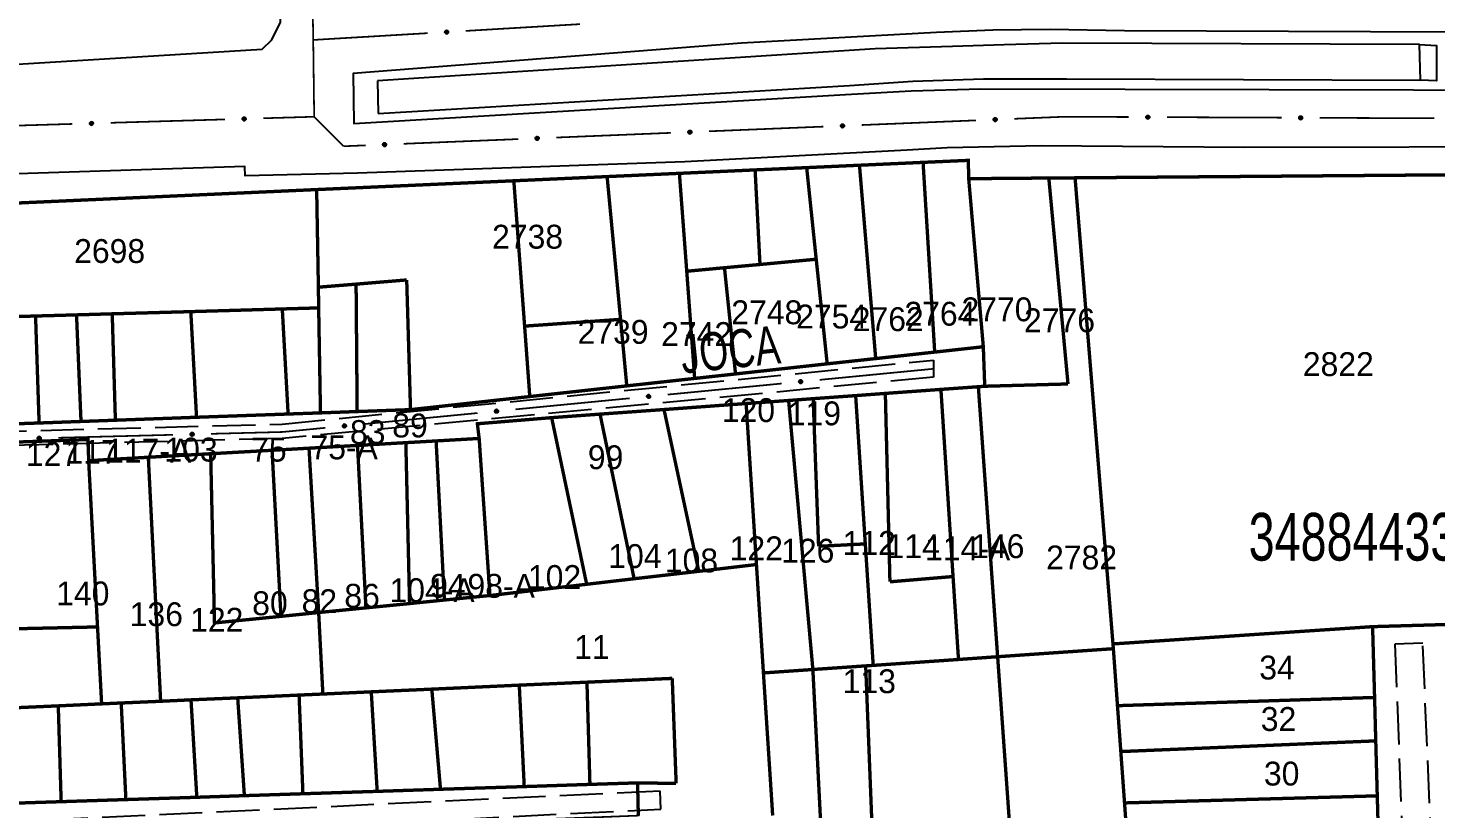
# Model space of a CAD drawing. Extents: x 202481 to 204056, y 4838981 to 4840330.
# Drawn here: x 203565.2 to 203712.7, y 4839136.3 to 4839218.1 of the extents above; entities that cross this region are included whole.
import ezdxf
from ezdxf.enums import TextEntityAlignment as Align

# ---------------------------------------------------------------- set-up
doc = ezdxf.new("R2010")
doc.units = 0
doc.header["$LTSCALE"] = 1.5
doc.header["$MEASUREMENT"] = 0
doc.linetypes.add('TRACO_11', pattern=[8, 3, -1, 3, -1])
for name, color, linetype in [('CD_MALHA_LOTES', 7, 'CONTINUOUS'), ('CD_TXT_QUADRA', 7, 'CONTINUOUS'), ('HD-CANAIS', 7, 'CONTINUOUS'), ('RU-QUADRA', 210, 'CONTINUOUS'), ('SV-EIXO-RUA-PAV', 20, 'CONTINUOUS'), ('SV-PONTE-BUEIRO', 251, 'CONTINUOUS'), ('SV-RUA-PAVIM', 7, 'CONTINUOUS'), ('SV-TXT-RUA-N-PAV', 7, 'CONTINUOUS'), ('Th_NmrPort', 1, 'CONTINUOUS')]:
    doc.layers.add(name, color=color, linetype=linetype)
doc.styles.add('ARIAL', font='ARIAL.SHX')

msp = doc.modelspace()

# ---------------------------------------------------------------- linework, layer by layer
at = {"layer": 'CD_MALHA_LOTES', "linetype": 'Continuous', "const_width": 0.35, "flags": 128}
for points in [[(203641.37, 4839203.22), (203646.77, 4839203.46)], [(203646.77, 4839203.46), (203652.3, 4839203.71)], [(203647.77, 4839193.86), (203646.77, 4839203.46)], [(203652.3, 4839203.71), (203658.96, 4839204.01)], [(203654, 4839183.45), (203652.3, 4839203.71)], [(203658.96, 4839204.01), (203663.7, 4839204.22), (203663.74, 4839202.3)], [(203660.18, 4839184.13), (203658.96, 4839204.01)], [(203595.45, 4839201.16), (203616.1, 4839202.08)], [(203616.1, 4839202.08), (203625.87, 4839202.52)], [(203617.23, 4839186.85), (203616.1, 4839202.08)], [(203625.87, 4839202.52), (203633.44, 4839202.86)], [(203627.28, 4839187.56), (203625.87, 4839202.52)], [(203633.44, 4839202.86), (203641.37, 4839203.22)], [(203634.21, 4839192.6), (203633.44, 4839202.86)], [(203641.88, 4839193.31), (203641.37, 4839203.22)], [(203663.74, 4839202.3), (203672.13, 4839202.37)], [(203665.27, 4839184.69), (203663.74, 4839202.3)], [(203672.13, 4839202.37), (203674.88, 4839202.39)], [(203674.14, 4839180.79), (203672.13, 4839202.37)], [(203674.88, 4839202.39), (203724.44, 4839202.79)], [(203678.85, 4839153.55), (203674.88, 4839202.39)], [(203516.74, 4839197.62), (203595.45, 4839201.16)], [(203595.63, 4839190.93), (203595.45, 4839201.16)], [(203634.21, 4839192.6), (203638.16, 4839192.97)], [(203638.16, 4839192.97), (203641.88, 4839193.31)], [(203639.32, 4839181.84), (203638.16, 4839192.97)], [(203647.77, 4839193.86), (203641.88, 4839193.31)], [(203648.92, 4839182.9), (203647.77, 4839193.86)], [(203599.58, 4839191.25), (203604.88, 4839191.69)], [(203604.88, 4839191.69), (203605.28, 4839178.1)], [(203635.04, 4839181.37), (203634.21, 4839192.6)], [(203595.63, 4839190.93), (203599.58, 4839191.25)], [(203595.66, 4839188.76), (203595.63, 4839190.93)], [(203599.69, 4839177.9), (203599.58, 4839191.25)], [(203582.27, 4839188.37), (203591.85, 4839188.65)], [(203591.85, 4839188.65), (203595.66, 4839188.76)], [(203592.46, 4839177.64), (203591.85, 4839188.65)], [(203595.85, 4839177.76), (203595.66, 4839188.76)], [(203561.13, 4839187.77), (203566.01, 4839187.91)], [(203566.01, 4839187.91), (203570.3, 4839188.03)], [(203566.38, 4839176.7), (203566.01, 4839187.91)], [(203570.3, 4839188.03), (203574.04, 4839188.14)], [(203570.77, 4839176.86), (203570.3, 4839188.03)], [(203574.04, 4839188.14), (203582.27, 4839188.37)], [(203574.37, 4839176.99), (203574.04, 4839188.14)], [(203582.87, 4839177.3), (203582.27, 4839188.37)], [(203617.23, 4839186.85), (203627.28, 4839187.56)], [(203627.93, 4839180.59), (203627.28, 4839187.56)], [(203617.77, 4839179.47), (203617.23, 4839186.85)], [(203660.18, 4839184.13), (203654, 4839183.45)], [(203665.27, 4839184.69), (203660.18, 4839184.13)], [(203665.42, 4839180.55), (203665.27, 4839184.69)], [(203648.92, 4839182.9), (203639.32, 4839181.84)], [(203654, 4839183.45), (203648.92, 4839182.9)], [(203635.04, 4839181.37), (203627.93, 4839180.59)], [(203639.32, 4839181.84), (203635.04, 4839181.37)], [(203627.93, 4839180.59), (203617.77, 4839179.47)], [(203651.9, 4839179.57), (203655.01, 4839179.8)], [(203655.01, 4839179.8), (203660.83, 4839180.22)], [(203655.49, 4839160.06), (203655.01, 4839179.8)], [(203660.83, 4839180.22), (203664.75, 4839180.5)], [(203662.1, 4839160.61), (203660.83, 4839180.22)], [(203664.75, 4839180.5), (203665.42, 4839180.55)], [(203666.77, 4839152.21), (203664.75, 4839180.5)], [(203665.42, 4839180.55), (203674.14, 4839180.79)], [(203617.77, 4839179.47), (203605.28, 4839178.1)], [(203631.83, 4839178.11), (203640.43, 4839178.74)], [(203640.43, 4839178.74), (203644.88, 4839179.06)], [(203641.51, 4839161.87), (203640.43, 4839178.74)], [(203644.88, 4839179.06), (203647.45, 4839179.25)], [(203647.42, 4839150.87), (203644.88, 4839179.06)], [(203647.45, 4839179.25), (203651.9, 4839179.57)], [(203648.02, 4839163.78), (203647.45, 4839179.25)], [(203652.91, 4839164.03), (203651.9, 4839179.57)], [(203566.38, 4839176.7), (203562.3, 4839176.56)], [(203570.77, 4839176.86), (203566.38, 4839176.7)], [(203574.37, 4839176.99), (203570.77, 4839176.86)], [(203582.87, 4839177.3), (203574.37, 4839176.99)], [(203592.46, 4839177.64), (203582.87, 4839177.3)], [(203595.85, 4839177.76), (203592.46, 4839177.64)], [(203599.69, 4839177.9), (203595.85, 4839177.76)], [(203605.28, 4839178.1), (203605.26, 4839178.1), (203599.69, 4839177.9)], [(203612.47, 4839175.08), (203612.28, 4839176.62), (203620.06, 4839177.26)], [(203620.06, 4839177.26), (203625.13, 4839177.63)], [(203623.73, 4839159.8), (203620.06, 4839177.26)], [(203625.13, 4839177.63), (203631.83, 4839178.11)], [(203628.7, 4839160.38), (203625.13, 4839177.63)], [(203635.47, 4839161.16), (203631.83, 4839178.11)], [(203563.17, 4839174.67), (203571.51, 4839174.97), (203571.57, 4839172.75)], [(203584.35, 4839173.48), (203590.78, 4839173.84)], [(203590.78, 4839173.84), (203594.65, 4839174.06)], [(203591.71, 4839156.44), (203590.78, 4839173.84)], [(203594.65, 4839174.06), (203599.73, 4839174.35)], [(203595.66, 4839156.84), (203594.65, 4839174.06)], [(203599.73, 4839174.35), (203604.79, 4839174.64)], [(203600.61, 4839157.33), (203599.73, 4839174.35)], [(203604.79, 4839174.64), (203607.96, 4839174.82)], [(203605.18, 4839157.78), (203604.79, 4839174.64)], [(203607.96, 4839174.82), (203612.47, 4839175.08)], [(203608.83, 4839158.15), (203607.96, 4839174.82)], [(203613.6, 4839158.62), (203612.47, 4839175.08)], [(203571.57, 4839172.75), (203577.82, 4839173.11)], [(203572.5, 4839155.33), (203571.57, 4839172.75)], [(203577.82, 4839173.11), (203584.35, 4839173.48)], [(203579.11, 4839147.54), (203577.82, 4839173.11)], [(203591.71, 4839156.44), (203584.75, 4839155.75), (203584.35, 4839173.48)], [(203652.91, 4839164.03), (203648.02, 4839163.78)], [(203653.74, 4839151.3), (203652.91, 4839164.03)], [(203635.47, 4839161.16), (203628.7, 4839160.38)], [(203641.51, 4839161.87), (203635.47, 4839161.16)], [(203642.24, 4839150.51), (203641.51, 4839161.87)], [(203662.1, 4839160.61), (203655.49, 4839160.06)], [(203662.67, 4839151.92), (203662.1, 4839160.61)], [(203623.73, 4839159.8), (203613.6, 4839158.62)], [(203628.7, 4839160.38), (203623.73, 4839159.8)], [(203605.18, 4839157.78), (203600.61, 4839157.33)], [(203608.83, 4839158.15), (203605.18, 4839157.78)], [(203613.6, 4839158.62), (203613.57, 4839158.62), (203608.83, 4839158.15)], [(203595.66, 4839156.84), (203591.71, 4839156.44)], [(203595.66, 4839156.84), (203600.61, 4839157.33)], [(203596.1, 4839148.3), (203595.66, 4839156.84)], [(203572.5, 4839155.33), (203564.01, 4839155.14)], [(203572.93, 4839147.27), (203572.5, 4839155.33)], [(203678.85, 4839153.55), (203706.04, 4839155.36)], [(203713.97, 4839155.59), (203706.04, 4839155.36)], [(203706.04, 4839155.36), (203706.25, 4839147.94)], [(203678.89, 4839153.05), (203678.85, 4839153.55)], [(203653.74, 4839151.3), (203662.67, 4839151.92)], [(203666.77, 4839152.21), (203662.67, 4839151.92)], [(203666.77, 4839152.21), (203678.89, 4839153.05)], [(203669.33, 4839116.21), (203666.77, 4839152.21)], [(203679.32, 4839147.08), (203678.89, 4839153.05)], [(203642.24, 4839150.51), (203647.42, 4839150.87)], [(203643.21, 4839135.57), (203642.24, 4839150.51)], [(203647.42, 4839150.87), (203652.95, 4839151.25)], [(203649.12, 4839117.31), (203647.42, 4839150.87)], [(203652.95, 4839151.25), (203653.74, 4839151.3)], [(203654.28, 4839117.51), (203652.95, 4839151.25)], [(203601.17, 4839148.53), (203607.51, 4839148.81)], [(203607.51, 4839148.81), (203616.67, 4839149.23)], [(203608.42, 4839138.32), (203607.51, 4839148.81)], [(203616.67, 4839149.23), (203623.76, 4839149.54)], [(203617.19, 4839138.6), (203616.67, 4839149.23)], [(203623.76, 4839149.54), (203632.69, 4839149.94)], [(203624.07, 4839138.83), (203623.76, 4839149.54)], [(203632.69, 4839149.94), (203633.1, 4839138.93)], [(203568.39, 4839147.06), (203572.93, 4839147.27)], [(203574.98, 4839147.36), (203572.93, 4839147.27)], [(203574.98, 4839147.36), (203579.11, 4839147.54)], [(203575.47, 4839137.24), (203574.98, 4839147.36)], [(203582.29, 4839147.69), (203579.11, 4839147.54)], [(203582.29, 4839147.69), (203587.18, 4839147.9)], [(203582.9, 4839137.48), (203582.29, 4839147.69)], [(203587.18, 4839147.9), (203593.61, 4839148.19)], [(203587.88, 4839137.65), (203587.18, 4839147.9)], [(203593.61, 4839148.19), (203596.1, 4839148.3)], [(203594.01, 4839137.85), (203593.61, 4839148.19)], [(203601.17, 4839148.53), (203596.1, 4839148.3)], [(203601.79, 4839138.1), (203601.17, 4839148.53)], [(203679.32, 4839147.08), (203706.25, 4839147.94)], [(203706.25, 4839147.94), (203706.37, 4839143.39)], [(203563.17, 4839146.83), (203568.39, 4839147.06)], [(203568.69, 4839137.02), (203568.39, 4839147.06)], [(203679.67, 4839142.27), (203679.32, 4839147.08)], [(203679.67, 4839142.27), (203706.37, 4839143.39)], [(203706.37, 4839143.39), (203706.53, 4839137.63)], [(203680.06, 4839136.89), (203679.67, 4839142.27)], [(203617.19, 4839138.6), (203608.42, 4839138.32)], [(203624.07, 4839138.83), (203617.19, 4839138.6)], [(203629.06, 4839138.99), (203624.07, 4839138.83)], [(203633.1, 4839138.93), (203629.06, 4839138.99)], [(203629.14, 4839135.56), (203629.06, 4839138.99)], [(203568.69, 4839137.02), (203563.45, 4839136.85)], [(203575.47, 4839137.24), (203568.69, 4839137.02)], [(203582.9, 4839137.48), (203575.47, 4839137.24)], [(203587.88, 4839137.65), (203582.9, 4839137.48)], [(203594.01, 4839137.85), (203587.88, 4839137.65)], [(203601.79, 4839138.1), (203594.01, 4839137.85)], [(203608.42, 4839138.32), (203601.79, 4839138.1)], [(203680.06, 4839136.89), (203706.53, 4839137.63)], [(203680.36, 4839132.7), (203680.06, 4839136.89)], [(203706.53, 4839137.63), (203706.74, 4839130)]]:
    msp.add_lwpolyline(points, dxfattribs=at)
at = {"layer": 'HD-CANAIS', "linetype": 'Continuous'}
for points in [[(203710.97, 4839216.37, 4.98), (203673.57, 4839216.5, 4.98), (203667.47, 4839216.32, 4.98), (203662.05, 4839216.16, 4.98), (203653.95, 4839215.89, 4.98), (203601.83, 4839212.55, 5.29)], [(203601.89, 4839209.13, 5.29), (203651.24, 4839212.07, 5.28), (203657.89, 4839212.52, 5.28), (203665.28, 4839212.76, 5.28), (203673.97, 4839212.75, 5.21), (203711.06, 4839212.63, 4.92)]]:
    msp.add_polyline3d(points, dxfattribs=at)
at = {"layer": 'RU-QUADRA', "linetype": 'Continuous', "const_width": 0.18, "flags": 128}
for points in [[(203724.44, 4839202.79), (203674.88, 4839202.39), (203672.13, 4839202.37), (203663.74, 4839202.3), (203663.7, 4839204.22), (203658.96, 4839204.01), (203652.3, 4839203.71), (203646.77, 4839203.46), (203641.37, 4839203.22), (203633.44, 4839202.86), (203625.87, 4839202.52), (203616.1, 4839202.08), (203595.45, 4839201.16), (203516.74, 4839197.62)], [(203562.3, 4839176.56), (203566.38, 4839176.7), (203570.77, 4839176.86), (203574.37, 4839176.99), (203582.87, 4839177.3), (203592.46, 4839177.64), (203595.85, 4839177.76), (203599.69, 4839177.9), (203605.26, 4839178.1), (203617.77, 4839179.47), (203627.93, 4839180.59), (203635.04, 4839181.37), (203639.32, 4839181.84), (203648.92, 4839182.9), (203660.18, 4839184.13), (203665.27, 4839184.69), (203665.42, 4839180.55), (203660.83, 4839180.22), (203651.9, 4839179.57), (203647.45, 4839179.25), (203644.88, 4839179.06), (203640.43, 4839178.74), (203631.83, 4839178.11), (203625.13, 4839177.63), (203612.28, 4839176.62), (203612.47, 4839175.08), (203604.79, 4839174.64), (203599.73, 4839174.35), (203590.78, 4839173.84), (203584.35, 4839173.48), (203577.82, 4839173.11), (203571.57, 4839172.75), (203571.51, 4839174.97), (203563.17, 4839174.67)], [(203563.45, 4839136.85), (203575.47, 4839137.24), (203582.9, 4839137.48), (203587.88, 4839137.65), (203594.01, 4839137.85), (203601.79, 4839138.1), (203608.42, 4839138.32), (203617.19, 4839138.6), (203624.07, 4839138.83), (203629.06, 4839138.99), (203629.14, 4839135.56), (203625.59, 4839135.42), (203617.32, 4839135.12), (203603.71, 4839134.61), (203593.35, 4839134.22), (203584.37, 4839133.89), (203576.44, 4839133.59), (203568.18, 4839133.28), (203557.61, 4839132.89)]]:
    msp.add_lwpolyline(points, dxfattribs=at)
at = {"layer": 'RU-QUADRA', "linetype": 'Continuous'}
msp.add_lwpolyline([(203711.64, 4839056.89, 0.18, 0.18, 0), (203710.14, 4839083.32, 0.18, 0.18, 0), (203709.74, 4839090.33, 0.18, 0.18, 0), (203709.37, 4839096.85, 0.18, 0.18, 0), (203709.07, 4839102.07, 0.18, 0.18, 0), (203708.76, 4839107.59, 0.18, 0.18, 0), (203708.37, 4839114.37, 0.18, 0.18, 0), (203708.02, 4839120.57, 0.18, 0.18, 0), (203707.73, 4839125.71, 0.18, 0.18, 0), (203706.86, 4839125.55, 0.18, 0.18, 0), (203706.74, 4839130, 0.18, 0.18, 0), (203706.53, 4839137.63, 0.18, 0.18, 0), (203706.37, 4839143.39, 0.18, 0.18, 0), (203706.25, 4839147.94, 0.18, 0.18, 0), (203706.04, 4839155.36, 0.18, 0.18, 0), (203713.97, 4839155.59, 0.18, 0.18, 0)], format="xyseb", dxfattribs=at)
at = {"layer": 'SV-EIXO-RUA-PAV', "const_width": 0.18}
for points in [[(203595.09, 4839216.84), (203595.030419, 4839220.788929)], [(203611.062034, 4839217.785591), (203623.041059, 4839218.494785)], [(203595.09, 4839216.84), (203607.069025, 4839217.549193)], [(203595.090629, 4839216.789383), (203595.09, 4839216.84)], [(203595.19, 4839208.79), (203595.090629, 4839216.789383)], [(203557.869349, 4839207.68039), (203569.864049, 4839208.037015)], [(203573.862282, 4839208.15589), (203585.856982, 4839208.512515)], [(203589.855215, 4839208.63139), (203594.853006, 4839208.779984)], [(203594.853006, 4839208.779984), (203595.19, 4839208.79)], [(203595.19, 4839208.79), (203597.780031, 4839206.199968)], [(203636.540865, 4839207.266947), (203648.530814, 4839207.757987)], [(203652.527463, 4839207.921667), (203664.517412, 4839208.412707)], [(203668.514062, 4839208.576387), (203673.509874, 4839208.780987)], [(203673.509874, 4839208.780987), (203673.73, 4839208.79)], [(203673.73, 4839208.79), (203680.509631, 4839208.761779)], [(203684.509596, 4839208.745128), (203696.509492, 4839208.695177)], [(203700.509458, 4839208.678527), (203712.509354, 4839208.628575)], [(203604.567667, 4839205.957507), (203616.557616, 4839206.448547)], [(203620.554266, 4839206.612227), (203632.544215, 4839207.103267)], [(203597.780031, 4839206.199968), (203598.28, 4839205.7)], [(203598.28, 4839205.7), (203600.571017, 4839205.793827)], [(203660.07, 4839182.38), (203648.126169, 4839181.220303)], [(203644.144892, 4839180.833737), (203632.201061, 4839179.674039)], [(203628.219784, 4839179.287473), (203616.275953, 4839178.127776)], [(203612.294676, 4839177.74121), (203600.350844, 4839176.581513)], [(203580.394487, 4839175.462328), (203568.398508, 4839175.151698)], [(203591.89, 4839175.76), (203584.393147, 4839175.565872)], [(203592.38829, 4839175.808381), (203591.89, 4839175.76)], [(203596.369567, 4839176.194947), (203592.38829, 4839175.808381)]]:
    msp.add_lwpolyline(points, dxfattribs=at)
at = {"layer": 'SV-EIXO-RUA-PAV'}
for points in [[(203608.915594, 4839217.768789), (203608.947552, 4839217.805812), (203608.982589, 4839217.831097), (203609.017881, 4839217.843775), (203609.05199, 4839217.846846), (203609.087238, 4839217.846058), (203609.1226, 4839217.837423), (203609.159725, 4839217.819145), (203609.19709, 4839217.787348), (203609.220632, 4839217.749753), (203609.234913, 4839217.715818), (203609.240163, 4839217.680436), (203609.238824, 4839217.646208), (203609.228639, 4839217.609772), (203609.209749, 4839217.57233), (203609.176866, 4839217.535532), (203609.142347, 4839217.510979), (203609.107889, 4839217.499613), (203609.072285, 4839217.49456), (203609.036309, 4839217.495796), (203609.001646, 4839217.504473), (203608.963982, 4839217.52356), (203608.928093, 4839217.556497), (203608.903211, 4839217.590646), (203608.891364, 4839217.624936), (203608.887178, 4839217.6601), (203608.887539, 4839217.695463), (203608.894739, 4839217.731371), (203608.915594, 4839217.768789)], [(203571.716277, 4839208.202214), (203571.74931, 4839208.238282), (203571.785075, 4839208.262526), (203571.820725, 4839208.27416), (203571.854909, 4839208.276227), (203571.890118, 4839208.274403), (203571.925211, 4839208.264731), (203571.961783, 4839208.24537), (203571.998196, 4839208.212487), (203572.020623, 4839208.174217), (203572.0339, 4839208.139876), (203572.038107, 4839208.104356), (203572.035762, 4839208.070181), (203572.02451, 4839208.03406), (203572.004527, 4839207.99719), (203571.970577, 4839207.961375), (203571.93535, 4839207.937848), (203571.900573, 4839207.9275), (203571.864836, 4839207.923496), (203571.828912, 4839207.92579), (203571.794519, 4839207.935482), (203571.757432, 4839207.955669), (203571.722527, 4839207.989646), (203571.69866, 4839208.024512), (203571.687827, 4839208.059136), (203571.684677, 4839208.094408), (203571.686077, 4839208.129745), (203571.694331, 4839208.165426), (203571.716277, 4839208.202214)], [(203587.70921, 4839208.677715), (203587.742243, 4839208.713782), (203587.778008, 4839208.738026), (203587.813658, 4839208.74966), (203587.847841, 4839208.751727), (203587.883051, 4839208.749903), (203587.918144, 4839208.740231), (203587.954716, 4839208.72087), (203587.991129, 4839208.687987), (203588.013556, 4839208.649717), (203588.026833, 4839208.615376), (203588.03104, 4839208.579856), (203588.028695, 4839208.545681), (203588.017443, 4839208.509561), (203587.99746, 4839208.47269), (203587.96351, 4839208.436876), (203587.928283, 4839208.413348), (203587.893505, 4839208.403), (203587.857769, 4839208.398996), (203587.821845, 4839208.40129), (203587.787451, 4839208.410982), (203587.750365, 4839208.431169), (203587.71546, 4839208.465146), (203587.691593, 4839208.500012), (203587.680759, 4839208.534636), (203587.67761, 4839208.569908), (203587.67901, 4839208.605245), (203587.687263, 4839208.640926), (203587.70921, 4839208.677715)], [(203650.381074, 4839207.943936), (203650.4137, 4839207.980372), (203650.449192, 4839208.005015), (203650.484709, 4839208.017048), (203650.518867, 4839208.019498), (203650.554095, 4839208.018068), (203650.589294, 4839208.008791), (203650.626081, 4839207.98984), (203650.66286, 4839207.957368), (203650.685715, 4839207.919351), (203650.699375, 4839207.885162), (203650.703981, 4839207.849691), (203650.702019, 4839207.815492), (203650.691173, 4839207.779247), (203650.671604, 4839207.742156), (203650.638057, 4839207.705963), (203650.603096, 4839207.682042), (203650.568437, 4839207.671305), (203650.532747, 4839207.666901), (203650.4968, 4839207.668791), (203650.4623, 4839207.678097), (203650.42499, 4839207.697867), (203650.389706, 4839207.731451), (203650.36545, 4839207.766048), (203650.354229, 4839207.800548), (203650.350684, 4839207.835782), (203650.351688, 4839207.871133), (203650.359541, 4839207.906904), (203650.381074, 4839207.943936)], [(203666.367673, 4839208.598656), (203666.400299, 4839208.635092), (203666.43579, 4839208.659735), (203666.471308, 4839208.671768), (203666.505466, 4839208.674218), (203666.540694, 4839208.672788), (203666.575893, 4839208.663511), (203666.612679, 4839208.64456), (203666.649459, 4839208.612088), (203666.672314, 4839208.574072), (203666.685974, 4839208.539882), (203666.69058, 4839208.504411), (203666.688617, 4839208.470212), (203666.677771, 4839208.433968), (203666.658203, 4839208.396876), (203666.624656, 4839208.360683), (203666.589695, 4839208.336762), (203666.555036, 4839208.326025), (203666.519346, 4839208.321621), (203666.483398, 4839208.323511), (203666.448899, 4839208.332817), (203666.411589, 4839208.352587), (203666.376305, 4839208.386171), (203666.352049, 4839208.420768), (203666.340828, 4839208.455268), (203666.337283, 4839208.490502), (203666.338287, 4839208.525853), (203666.34614, 4839208.561624), (203666.367673, 4839208.598656)], [(203682.366393, 4839208.864131), (203682.400628, 4839208.899059), (203682.437195, 4839208.922077), (203682.473218, 4839208.932497), (203682.507452, 4839208.933405), (203682.54258, 4839208.930388), (203682.577325, 4839208.919534), (203682.61322, 4839208.898944), (203682.648498, 4839208.864847), (203682.669616, 4839208.825839), (203682.681721, 4839208.791068), (203682.684723, 4839208.755425), (203682.681221, 4839208.721349), (203682.668752, 4839208.685631), (203682.647532, 4839208.649459), (203682.612387, 4839208.614815), (203682.576384, 4839208.592495), (203682.541275, 4839208.583331), (203682.505423, 4839208.58054), (203682.469598, 4839208.584049), (203682.435553, 4839208.594901), (203682.399172, 4839208.616333), (203682.365438, 4839208.651473), (203682.342766, 4839208.687128), (203682.333111, 4839208.722099), (203682.331158, 4839208.757457), (203682.333755, 4839208.792726), (203682.343213, 4839208.828107), (203682.366393, 4839208.864131)], [(203698.366254, 4839208.797529), (203698.40049, 4839208.832457), (203698.437056, 4839208.855475), (203698.47308, 4839208.865895), (203698.507314, 4839208.866803), (203698.542441, 4839208.863787), (203698.577187, 4839208.852932), (203698.613081, 4839208.832342), (203698.64836, 4839208.798245), (203698.669477, 4839208.759237), (203698.681583, 4839208.724466), (203698.684584, 4839208.688823), (203698.681082, 4839208.654748), (203698.668614, 4839208.619029), (203698.647393, 4839208.582857), (203698.612248, 4839208.548213), (203698.576245, 4839208.525893), (203698.541137, 4839208.516729), (203698.505285, 4839208.513938), (203698.469459, 4839208.517447), (203698.435414, 4839208.528299), (203698.399033, 4839208.549731), (203698.365299, 4839208.584872), (203698.342627, 4839208.620526), (203698.332973, 4839208.655497), (203698.33102, 4839208.690855), (203698.333617, 4839208.726125), (203698.343074, 4839208.761506), (203698.366254, 4839208.797529)], [(203618.407876, 4839206.634496), (203618.440503, 4839206.670932), (203618.475994, 4839206.695575), (203618.511511, 4839206.707608), (203618.54567, 4839206.710058), (203618.580898, 4839206.708628), (203618.616097, 4839206.699351), (203618.652883, 4839206.6804), (203618.689663, 4839206.647928), (203618.712517, 4839206.609911), (203618.726178, 4839206.575722), (203618.730783, 4839206.54025), (203618.728821, 4839206.506051), (203618.717975, 4839206.469807), (203618.698406, 4839206.432716), (203618.664859, 4839206.396522), (203618.629899, 4839206.372602), (203618.595239, 4839206.361865), (203618.55955, 4839206.35746), (203618.523602, 4839206.359351), (203618.489102, 4839206.368657), (203618.451792, 4839206.388427), (203618.416508, 4839206.422011), (203618.392252, 4839206.456608), (203618.381031, 4839206.491107), (203618.377486, 4839206.526342), (203618.378491, 4839206.561693), (203618.386344, 4839206.597464), (203618.407876, 4839206.634496)], [(203634.394475, 4839207.289216), (203634.427101, 4839207.325652), (203634.462593, 4839207.350295), (203634.49811, 4839207.362328), (203634.532268, 4839207.364778), (203634.567496, 4839207.363348), (203634.602696, 4839207.354071), (203634.639482, 4839207.33512), (203634.676261, 4839207.302648), (203634.699116, 4839207.264631), (203634.712777, 4839207.230442), (203634.717382, 4839207.194971), (203634.71542, 4839207.160772), (203634.704574, 4839207.124527), (203634.685005, 4839207.087436), (203634.651458, 4839207.051243), (203634.616498, 4839207.027322), (203634.581838, 4839207.016585), (203634.546148, 4839207.012181), (203634.510201, 4839207.014071), (203634.475701, 4839207.023377), (203634.438391, 4839207.043147), (203634.403107, 4839207.076731), (203634.378851, 4839207.111328), (203634.36763, 4839207.145827), (203634.364085, 4839207.181062), (203634.36509, 4839207.216413), (203634.372942, 4839207.252184), (203634.394475, 4839207.289216)], [(203602.421277, 4839205.979776), (203602.453904, 4839206.016212), (203602.489395, 4839206.040854), (203602.524912, 4839206.052888), (203602.559071, 4839206.055338), (203602.594299, 4839206.053908), (203602.629498, 4839206.044631), (203602.666284, 4839206.02568), (203602.703064, 4839205.993208), (203602.725919, 4839205.955191), (203602.739579, 4839205.921002), (203602.744184, 4839205.88553), (203602.742222, 4839205.851331), (203602.731376, 4839205.815087), (203602.711808, 4839205.777995), (203602.67826, 4839205.741802), (203602.6433, 4839205.717882), (203602.60864, 4839205.707144), (203602.572951, 4839205.70274), (203602.537003, 4839205.704631), (203602.502504, 4839205.713937), (203602.465193, 4839205.733707), (203602.429909, 4839205.767291), (203602.405653, 4839205.801888), (203602.394432, 4839205.836387), (203602.390888, 4839205.871622), (203602.391892, 4839205.906973), (203602.399745, 4839205.942744), (203602.421277, 4839205.979776)], [(203646.289177, 4839180.93134), (203646.258635, 4839180.893139), (203646.224575, 4839180.866553), (203646.189785, 4839180.852556), (203646.155817, 4839180.848203), (203646.120564, 4839180.847663), (203646.084902, 4839180.854961), (203646.047115, 4839180.871828), (203646.00858, 4839180.902196), (203645.983638, 4839180.938877), (203645.96809, 4839180.972251), (203645.961511, 4839181.00741), (203645.961561, 4839181.041665), (203645.970367, 4839181.078458), (203645.987834, 4839181.116585), (203646.019308, 4839181.154594), (203646.052878, 4839181.18043), (203646.086884, 4839181.193085), (203646.122272, 4839181.199475), (203646.158269, 4839181.199594), (203646.193235, 4839181.192229), (203646.231591, 4839181.174573), (203646.268695, 4839181.143011), (203646.294844, 4839181.109823), (203646.307974, 4839181.076004), (203646.313481, 4839181.041022), (203646.314452, 4839181.00567), (203646.308608, 4839180.969516), (203646.289177, 4839180.93134)], [(203630.364069, 4839179.385077), (203630.333527, 4839179.346876), (203630.299467, 4839179.32029), (203630.264677, 4839179.306292), (203630.230709, 4839179.301939), (203630.195456, 4839179.3014), (203630.159794, 4839179.308698), (203630.122007, 4839179.325565), (203630.083472, 4839179.355933), (203630.05853, 4839179.392614), (203630.042982, 4839179.425988), (203630.036403, 4839179.461147), (203630.036453, 4839179.495402), (203630.045259, 4839179.532195), (203630.062726, 4839179.570321), (203630.0942, 4839179.608331), (203630.12777, 4839179.634166), (203630.161776, 4839179.646822), (203630.197164, 4839179.653212), (203630.233161, 4839179.653331), (203630.268127, 4839179.645966), (203630.306483, 4839179.62831), (203630.343586, 4839179.596748), (203630.369736, 4839179.56356), (203630.382866, 4839179.52974), (203630.388372, 4839179.494759), (203630.389343, 4839179.459407), (203630.3835, 4839179.423253), (203630.364069, 4839179.385077)], [(203614.43896, 4839177.838813), (203614.408419, 4839177.800613), (203614.374359, 4839177.774027), (203614.339569, 4839177.760029), (203614.305601, 4839177.755676), (203614.270348, 4839177.755137), (203614.234686, 4839177.762434), (203614.196899, 4839177.779301), (203614.158363, 4839177.80967), (203614.133422, 4839177.846351), (203614.117874, 4839177.879724), (203614.111295, 4839177.914883), (203614.111345, 4839177.949138), (203614.12015, 4839177.985932), (203614.137618, 4839178.024058), (203614.169092, 4839178.062068), (203614.202662, 4839178.087903), (203614.236668, 4839178.100559), (203614.272056, 4839178.106948), (203614.308053, 4839178.107068), (203614.343019, 4839178.099702), (203614.381374, 4839178.082047), (203614.418478, 4839178.050485), (203614.444628, 4839178.017296), (203614.457758, 4839177.983477), (203614.463264, 4839177.948495), (203614.464235, 4839177.913144), (203614.458392, 4839177.87699), (203614.43896, 4839177.838813)], [(203582.540299, 4839175.407776), (203582.507128, 4839175.371835), (203582.47127, 4839175.347729), (203582.435576, 4839175.336231), (203582.401384, 4839175.334295), (203582.366182, 4839175.336255), (203582.331126, 4839175.346061), (203582.294629, 4839175.365562), (203582.258342, 4839175.398584), (203582.236062, 4839175.43694), (203582.222917, 4839175.471332), (203582.218846, 4839175.506868), (203582.221322, 4839175.541034), (203582.232712, 4839175.577111), (203582.252837, 4839175.613904), (203582.286924, 4839175.649588), (203582.322241, 4839175.67298), (203582.357058, 4839175.683195), (203582.39281, 4839175.687062), (203582.428725, 4839175.684631), (203582.46308, 4839175.674807), (203582.500089, 4839175.654478), (203582.534864, 4839175.620366), (203582.558597, 4839175.585409), (203582.569298, 4839175.550745), (203582.572312, 4839175.515461), (203582.570776, 4839175.480129), (203582.562386, 4839175.44448), (203582.540299, 4839175.407776)], [(203598.513852, 4839176.29255), (203598.483311, 4839176.25435), (203598.449251, 4839176.227763), (203598.414461, 4839176.213766), (203598.380493, 4839176.209413), (203598.34524, 4839176.208873), (203598.309577, 4839176.216171), (203598.271791, 4839176.233038), (203598.233255, 4839176.263406), (203598.208314, 4839176.300088), (203598.192766, 4839176.333461), (203598.186187, 4839176.36862), (203598.186237, 4839176.402875), (203598.195042, 4839176.439668), (203598.212509, 4839176.477795), (203598.243983, 4839176.515804), (203598.277554, 4839176.54164), (203598.31156, 4839176.554295), (203598.346948, 4839176.560685), (203598.382945, 4839176.560804), (203598.41791, 4839176.553439), (203598.456266, 4839176.535783), (203598.49337, 4839176.504221), (203598.51952, 4839176.471033), (203598.53265, 4839176.437214), (203598.538156, 4839176.402232), (203598.539127, 4839176.36688), (203598.533284, 4839176.330726), (203598.513852, 4839176.29255)], [(203566.54566, 4839174.993601), (203566.512489, 4839174.957661), (203566.476631, 4839174.933554), (203566.440937, 4839174.922057), (203566.406746, 4839174.920121), (203566.371543, 4839174.92208), (203566.336488, 4839174.931886), (203566.299991, 4839174.951388), (203566.263704, 4839174.98441), (203566.241423, 4839175.022766), (203566.228279, 4839175.057157), (203566.224207, 4839175.092694), (203566.226684, 4839175.126859), (203566.238074, 4839175.162936), (203566.258198, 4839175.199729), (203566.292286, 4839175.235414), (203566.327602, 4839175.258806), (203566.362419, 4839175.26902), (203566.398171, 4839175.272887), (203566.434086, 4839175.270456), (203566.468442, 4839175.260632), (203566.505451, 4839175.240303), (203566.540225, 4839175.206192), (203566.563958, 4839175.171235), (203566.574659, 4839175.13657), (203566.577673, 4839175.101286), (203566.576138, 4839175.065955), (203566.567748, 4839175.030305), (203566.54566, 4839174.993601)]]:
    msp.add_lwpolyline(points, close=True, dxfattribs=at)
for points in [[(203608.887178, 4839217.6601), (203609.234913, 4839217.715818)], [(203608.887539, 4839217.695463), (203609.220632, 4839217.749753)], [(203608.891075, 4839217.679099), (203609.222701, 4839217.734272)], [(203608.891364, 4839217.624936), (203609.240163, 4839217.680436)], [(203608.89189, 4839217.64224), (203609.235937, 4839217.695415)], [(203608.894739, 4839217.731371), (203609.19709, 4839217.787348)], [(203608.895869, 4839217.713555), (203609.204259, 4839217.76872)], [(203608.900797, 4839217.607228), (203609.23651, 4839217.662643)], [(203608.903211, 4839217.590646), (203609.238824, 4839217.646208)], [(203608.906112, 4839217.748335), (203609.175, 4839217.80116)], [(203608.915594, 4839217.768789), (203609.159725, 4839217.819145)], [(203608.917877, 4839217.5727), (203609.229072, 4839217.626663)], [(203608.928093, 4839217.556497), (203609.228639, 4839217.609772)], [(203608.933821, 4839217.788249), (203609.133805, 4839217.827426)], [(203608.947552, 4839217.805812), (203609.1226, 4839217.837423)], [(203608.94978, 4839217.541782), (203609.216185, 4839217.59036)], [(203608.963982, 4839217.52356), (203609.209749, 4839217.57233)], [(203608.967463, 4839217.820312), (203609.09614, 4839217.840233)], [(203608.982589, 4839217.831097), (203609.087238, 4839217.846058)], [(203608.98817, 4839217.516717), (203609.185591, 4839217.553009)], [(203609.001646, 4839217.504473), (203609.176866, 4839217.535532)], [(203609.023272, 4839217.501025), (203609.153231, 4839217.522388)], [(203609.036309, 4839217.495796), (203609.142347, 4839217.510979)], [(203571.684677, 4839208.094408), (203572.0339, 4839208.139876)], [(203571.686077, 4839208.129745), (203572.020623, 4839208.174217)], [(203571.687827, 4839208.059136), (203572.038107, 4839208.104356)], [(203571.688861, 4839208.076418), (203572.034324, 4839208.119452)], [(203571.68913, 4839208.113284), (203572.022236, 4839208.158681)], [(203571.694331, 4839208.165426), (203571.998196, 4839208.212487)], [(203571.694936, 4839208.147585), (203572.004815, 4839208.193656)], [(203571.696735, 4839208.041158), (203572.033933, 4839208.086677)], [(203571.69866, 4839208.024512), (203572.035762, 4839208.070181)], [(203571.706198, 4839208.182048), (203571.976523, 4839208.226943)], [(203571.712793, 4839208.006143), (203572.02544, 4839208.050931)], [(203571.716277, 4839208.202214), (203571.961783, 4839208.24537)], [(203571.722527, 4839207.989646), (203572.02451, 4839208.03406)], [(203571.735068, 4839208.22113), (203571.936117, 4839208.25441)], [(203571.743772, 4839207.974301), (203572.011491, 4839208.015023)], [(203571.74931, 4839208.238282), (203571.925211, 4839208.264731)], [(203571.757432, 4839207.955669), (203572.004527, 4839207.99719)], [(203571.769638, 4839208.25219), (203571.898846, 4839208.268318)], [(203571.781409, 4839207.948117), (203571.979811, 4839207.978588)], [(203571.785075, 4839208.262526), (203571.890118, 4839208.274403)], [(203571.794519, 4839207.935482), (203571.970577, 4839207.961375)], [(203571.816034, 4839207.9314), (203571.946565, 4839207.948932)], [(203571.828912, 4839207.92579), (203571.93535, 4839207.937848)], [(203587.67761, 4839208.569908), (203588.026833, 4839208.615376)], [(203587.67901, 4839208.605245), (203588.013556, 4839208.649717)], [(203587.680759, 4839208.534636), (203588.03104, 4839208.579856)], [(203587.681794, 4839208.551918), (203588.027256, 4839208.594952)], [(203587.682063, 4839208.588784), (203588.015169, 4839208.634181)], [(203587.687263, 4839208.640926), (203587.991129, 4839208.687987)], [(203587.687869, 4839208.623085), (203587.997748, 4839208.669156)], [(203587.689668, 4839208.516659), (203588.026866, 4839208.562177)], [(203587.691593, 4839208.500012), (203588.028695, 4839208.545681)], [(203587.69913, 4839208.657548), (203587.969456, 4839208.702443)], [(203587.705726, 4839208.481643), (203588.018373, 4839208.526432)], [(203587.70921, 4839208.677715), (203587.954716, 4839208.72087)], [(203587.71546, 4839208.465146), (203588.017443, 4839208.509561)], [(203587.728001, 4839208.69663), (203587.92905, 4839208.72991)], [(203587.736705, 4839208.449801), (203588.004424, 4839208.490524)], [(203587.742243, 4839208.713782), (203587.918144, 4839208.740231)], [(203587.750365, 4839208.431169), (203587.99746, 4839208.47269)], [(203587.762571, 4839208.72769), (203587.891778, 4839208.743818)], [(203587.774342, 4839208.423617), (203587.972744, 4839208.454088)], [(203587.778008, 4839208.738026), (203587.883051, 4839208.749903)], [(203587.787451, 4839208.410982), (203587.96351, 4839208.436876)], [(203587.808967, 4839208.4069), (203587.939498, 4839208.424432)], [(203587.821845, 4839208.40129), (203587.928283, 4839208.413348)], [(203650.350684, 4839207.835782), (203650.699375, 4839207.885162)], [(203650.351688, 4839207.871133), (203650.685715, 4839207.919351)], [(203650.354229, 4839207.800548), (203650.703981, 4839207.849691)], [(203650.354926, 4839207.854707), (203650.687502, 4839207.903835)], [(203650.35507, 4839207.81784), (203650.700028, 4839207.864743)], [(203650.359541, 4839207.906904), (203650.66286, 4839207.957368)], [(203650.360347, 4839207.889071), (203650.66969, 4839207.938613)], [(203650.363338, 4839207.782671), (203650.700005, 4839207.831966)], [(203650.371221, 4839207.923658), (203650.641026, 4839207.97158)], [(203650.381074, 4839207.943936), (203650.626081, 4839207.98984)], [(203650.399652, 4839207.963061), (203650.600315, 4839207.998592)], [(203650.4137, 4839207.980372), (203650.589294, 4839208.008791)], [(203650.433872, 4839207.994507), (203650.56289, 4839208.012082)], [(203650.449192, 4839208.005015), (203650.554095, 4839208.018068)], [(203666.337283, 4839208.490502), (203666.685974, 4839208.539882)], [(203666.338287, 4839208.525853), (203666.672314, 4839208.574072)], [(203666.340828, 4839208.455268), (203666.69058, 4839208.504411)], [(203666.341524, 4839208.509427), (203666.674101, 4839208.558555)], [(203666.341669, 4839208.47256), (203666.686627, 4839208.519464)], [(203666.34614, 4839208.561624), (203666.649459, 4839208.612088)], [(203666.346945, 4839208.543791), (203666.656288, 4839208.593333)], [(203666.349937, 4839208.437391), (203666.686604, 4839208.486687)], [(203666.352049, 4839208.420768), (203666.688617, 4839208.470212)], [(203666.35782, 4839208.578378), (203666.627625, 4839208.6263)], [(203666.366386, 4839208.402558), (203666.678512, 4839208.450848)], [(203666.367673, 4839208.598656), (203666.612679, 4839208.64456)], [(203666.376305, 4839208.386171), (203666.677771, 4839208.433968)], [(203666.386251, 4839208.617781), (203666.586914, 4839208.653312)], [(203666.397721, 4839208.371065), (203666.664966, 4839208.414786)], [(203666.400299, 4839208.635092), (203666.575893, 4839208.663511)], [(203666.411589, 4839208.352587), (203666.658203, 4839208.396876)], [(203666.42047, 4839208.649227), (203666.549489, 4839208.666802)], [(203666.435649, 4839208.345305), (203666.633697, 4839208.377998)], [(203666.43579, 4839208.659735), (203666.540694, 4839208.672788)], [(203666.448899, 4839208.332817), (203666.624656, 4839208.360683)], [(203666.470459, 4839208.328977), (203666.600785, 4839208.347971)], [(203666.483398, 4839208.323511), (203666.589695, 4839208.336762)], [(203682.331158, 4839208.757457), (203682.681721, 4839208.791068)], [(203682.333111, 4839208.722099), (203682.684723, 4839208.755425)], [(203682.333755, 4839208.792726), (203682.669616, 4839208.825839)], [(203682.334731, 4839208.739335), (203682.681453, 4839208.770641)], [(203682.336249, 4839208.776171), (203682.670702, 4839208.810257)], [(203682.341406, 4839208.70383), (203682.679952, 4839208.737898)], [(203682.342766, 4839208.687128), (203682.681221, 4839208.721349)], [(203682.343213, 4839208.828107), (203682.648498, 4839208.864847)], [(203682.343213, 4839208.810256), (203682.654475, 4839208.845803)], [(203682.355636, 4839208.844318), (203682.627327, 4839208.880029)], [(203682.356268, 4839208.66829), (203682.670253, 4839208.702461)], [(203682.365438, 4839208.651473), (203682.668752, 4839208.685631)], [(203682.366393, 4839208.864131), (203682.61322, 4839208.898944)], [(203682.385814, 4839208.882399), (203682.587875, 4839208.908848)], [(203682.386151, 4839208.635417), (203682.655096, 4839208.667046)], [(203682.399172, 4839208.616333), (203682.647532, 4839208.649459)], [(203682.400628, 4839208.899059), (203682.577325, 4839208.919534)], [(203682.421416, 4839208.91227), (203682.551096, 4839208.924011)], [(203682.422879, 4839208.607973), (203682.6222, 4839208.631705)], [(203682.435553, 4839208.594901), (203682.612387, 4839208.614815)], [(203682.437195, 4839208.922077), (203682.54258, 4839208.930388)], [(203682.456918, 4839208.590093), (203682.587968, 4839208.603192)], [(203682.469598, 4839208.584049), (203682.576384, 4839208.592495)], [(203698.33102, 4839208.690855), (203698.681583, 4839208.724466)], [(203698.332973, 4839208.655497), (203698.684584, 4839208.688823)], [(203698.333617, 4839208.726125), (203698.669477, 4839208.759237)], [(203698.334592, 4839208.672734), (203698.681314, 4839208.704039)], [(203698.33611, 4839208.70957), (203698.670563, 4839208.743655)], [(203698.341267, 4839208.637228), (203698.679813, 4839208.671297)], [(203698.342627, 4839208.620526), (203698.681082, 4839208.654748)], [(203698.343074, 4839208.761506), (203698.64836, 4839208.798245)], [(203698.343075, 4839208.743654), (203698.654336, 4839208.779201)], [(203698.355497, 4839208.777716), (203698.627188, 4839208.813427)], [(203698.356129, 4839208.601688), (203698.670114, 4839208.635859)], [(203698.365299, 4839208.584872), (203698.668614, 4839208.619029)], [(203698.366254, 4839208.797529), (203698.613081, 4839208.832342)], [(203698.385676, 4839208.815797), (203698.587737, 4839208.842247)], [(203698.386012, 4839208.568815), (203698.654957, 4839208.600444)], [(203698.399033, 4839208.549731), (203698.647393, 4839208.582857)], [(203698.40049, 4839208.832457), (203698.577187, 4839208.852932)], [(203698.421278, 4839208.845669), (203698.550957, 4839208.85741)], [(203698.42274, 4839208.541371), (203698.622061, 4839208.565103)], [(203698.435414, 4839208.528299), (203698.612248, 4839208.548213)], [(203698.437056, 4839208.855475), (203698.542441, 4839208.863787)], [(203698.456779, 4839208.523491), (203698.587829, 4839208.536591)], [(203698.469459, 4839208.517447), (203698.576245, 4839208.525893)], [(203618.377486, 4839206.526342), (203618.726178, 4839206.575722)], [(203618.378491, 4839206.561693), (203618.712517, 4839206.609911)], [(203618.381031, 4839206.491107), (203618.730783, 4839206.54025)], [(203618.381728, 4839206.545267), (203618.714304, 4839206.594395)], [(203618.381872, 4839206.5084), (203618.726831, 4839206.555303)], [(203618.386344, 4839206.597464), (203618.689663, 4839206.647928)], [(203618.387149, 4839206.579631), (203618.696492, 4839206.629172)], [(203618.390141, 4839206.473231), (203618.726807, 4839206.522526)], [(203618.392252, 4839206.456608), (203618.728821, 4839206.506051)], [(203618.398023, 4839206.614218), (203618.667828, 4839206.66214)], [(203618.40659, 4839206.438397), (203618.718715, 4839206.486688)], [(203618.407876, 4839206.634496), (203618.652883, 4839206.6804)], [(203618.416508, 4839206.422011), (203618.717975, 4839206.469807)], [(203618.426454, 4839206.653621), (203618.627118, 4839206.689152)], [(203618.437924, 4839206.406905), (203618.70517, 4839206.450626)], [(203618.440503, 4839206.670932), (203618.616097, 4839206.699351)], [(203618.451792, 4839206.388427), (203618.698406, 4839206.432716)], [(203618.460674, 4839206.685067), (203618.589692, 4839206.702642)], [(203618.475852, 4839206.381145), (203618.6739, 4839206.413838)], [(203618.475994, 4839206.695575), (203618.580898, 4839206.708628)], [(203618.489102, 4839206.368657), (203618.664859, 4839206.396522)], [(203618.510662, 4839206.364817), (203618.640989, 4839206.383811)], [(203618.523602, 4839206.359351), (203618.629899, 4839206.372602)], [(203634.364085, 4839207.181062), (203634.712777, 4839207.230442)], [(203634.36509, 4839207.216413), (203634.699116, 4839207.264631)], [(203634.36763, 4839207.145827), (203634.717382, 4839207.194971)], [(203634.368327, 4839207.199987), (203634.700903, 4839207.249115)], [(203634.368471, 4839207.16312), (203634.713429, 4839207.210023)], [(203634.372942, 4839207.252184), (203634.676261, 4839207.302648)], [(203634.373748, 4839207.234351), (203634.683091, 4839207.283893)], [(203634.37674, 4839207.127951), (203634.713406, 4839207.177246)], [(203634.378851, 4839207.111328), (203634.71542, 4839207.160772)], [(203634.384622, 4839207.268938), (203634.654427, 4839207.31686)], [(203634.393189, 4839207.093118), (203634.705314, 4839207.141408)], [(203634.394475, 4839207.289216), (203634.639482, 4839207.33512)], [(203634.403107, 4839207.076731), (203634.704574, 4839207.124527)], [(203634.413053, 4839207.308341), (203634.613717, 4839207.343872)], [(203634.424523, 4839207.061625), (203634.691769, 4839207.105346)], [(203634.427101, 4839207.325652), (203634.602696, 4839207.354071)], [(203634.438391, 4839207.043147), (203634.685005, 4839207.087436)], [(203634.447273, 4839207.339787), (203634.576291, 4839207.357362)], [(203634.462451, 4839207.035865), (203634.660499, 4839207.068558)], [(203634.462593, 4839207.350295), (203634.567496, 4839207.363348)], [(203634.475701, 4839207.023377), (203634.651458, 4839207.051243)], [(203634.497261, 4839207.019537), (203634.627587, 4839207.038531)], [(203634.510201, 4839207.014071), (203634.616498, 4839207.027322)], [(203650.36545, 4839207.766048), (203650.702019, 4839207.815492)], [(203650.379787, 4839207.747838), (203650.691913, 4839207.796128)], [(203650.389706, 4839207.731451), (203650.691173, 4839207.779247)], [(203650.411122, 4839207.716345), (203650.678367, 4839207.760066)], [(203650.42499, 4839207.697867), (203650.671604, 4839207.742156)], [(203650.44905, 4839207.690585), (203650.647098, 4839207.723278)], [(203650.4623, 4839207.678097), (203650.638057, 4839207.705963)], [(203650.48386, 4839207.674257), (203650.614186, 4839207.693251)], [(203650.4968, 4839207.668791), (203650.603096, 4839207.682042)], [(203602.390888, 4839205.871622), (203602.739579, 4839205.921002)], [(203602.391892, 4839205.906973), (203602.725919, 4839205.955191)], [(203602.394432, 4839205.836387), (203602.744184, 4839205.88553)], [(203602.395129, 4839205.890547), (203602.727705, 4839205.939675)], [(203602.395273, 4839205.85368), (203602.740232, 4839205.900583)], [(203602.399745, 4839205.942744), (203602.703064, 4839205.993208)], [(203602.40055, 4839205.92491), (203602.709893, 4839205.974452)], [(203602.403542, 4839205.818511), (203602.740208, 4839205.867806)], [(203602.405653, 4839205.801888), (203602.742222, 4839205.851331)], [(203602.411425, 4839205.959497), (203602.68123, 4839206.00742)], [(203602.419991, 4839205.783677), (203602.732116, 4839205.831968)], [(203602.421277, 4839205.979776), (203602.666284, 4839206.02568)], [(203602.429909, 4839205.767291), (203602.731376, 4839205.815087)], [(203602.439856, 4839205.998901), (203602.640519, 4839206.034432)], [(203602.451325, 4839205.752185), (203602.718571, 4839205.795906)], [(203602.453904, 4839206.016212), (203602.629498, 4839206.044631)], [(203602.465193, 4839205.733707), (203602.711808, 4839205.777995)], [(203602.474075, 4839206.030347), (203602.603094, 4839206.047921)], [(203602.489253, 4839205.726425), (203602.687302, 4839205.759118)], [(203602.489395, 4839206.040854), (203602.594299, 4839206.053908)], [(203602.502504, 4839205.713937), (203602.67826, 4839205.741802)], [(203602.524064, 4839205.710097), (203602.65439, 4839205.729091)], [(203602.537003, 4839205.704631), (203602.6433, 4839205.717882)], [(203646.307974, 4839181.076004), (203645.961511, 4839181.00741)], [(203646.294844, 4839181.109823), (203645.961561, 4839181.041665)], [(203646.297881, 4839181.093343), (203645.964492, 4839181.025328)], [(203646.3081, 4839181.058691), (203645.966298, 4839180.992601)], [(203646.313481, 4839181.041022), (203645.96809, 4839180.972251)], [(203646.268695, 4839181.143011), (203645.970367, 4839181.078458)], [(203646.279513, 4839181.127204), (203645.97057, 4839181.061563)], [(203646.310302, 4839181.02189), (203645.980988, 4839180.95427)], [(203646.246469, 4839181.156898), (203645.982081, 4839181.098325)], [(203646.314452, 4839181.00567), (203645.983638, 4839180.938877)], [(203646.231591, 4839181.174573), (203645.987834, 4839181.116585)], [(203646.306808, 4839180.987277), (203646.000714, 4839180.920541)], [(203646.308608, 4839180.969516), (203646.00858, 4839180.902196)], [(203646.207162, 4839181.180501), (203646.011248, 4839181.136801)], [(203646.193235, 4839181.192229), (203646.019308, 4839181.154594)], [(203646.297882, 4839180.952137), (203646.031173, 4839180.889225)], [(203646.171494, 4839181.19486), (203646.042432, 4839181.168619)], [(203646.289177, 4839180.93134), (203646.047115, 4839180.871828)], [(203646.158269, 4839181.199594), (203646.052878, 4839181.18043)], [(203646.271695, 4839180.911208), (203646.073329, 4839180.864528)], [(203646.258635, 4839180.893139), (203646.084902, 4839180.854961)], [(203646.239285, 4839180.8779), (203646.111449, 4839180.853149)], [(203646.224575, 4839180.866553), (203646.120564, 4839180.847663)], [(203630.382866, 4839179.52974), (203630.036403, 4839179.461147)], [(203630.369736, 4839179.56356), (203630.036453, 4839179.495402)], [(203630.372772, 4839179.54708), (203630.039384, 4839179.479065)], [(203630.382992, 4839179.512428), (203630.04119, 4839179.446338)], [(203630.388372, 4839179.494759), (203630.042982, 4839179.425988)], [(203630.343586, 4839179.596748), (203630.045259, 4839179.532195)], [(203630.354404, 4839179.580941), (203630.045462, 4839179.5153)], [(203630.385194, 4839179.475626), (203630.05588, 4839179.408007)], [(203630.321361, 4839179.610635), (203630.056973, 4839179.552062)], [(203630.389343, 4839179.459407), (203630.05853, 4839179.392614)], [(203630.306483, 4839179.62831), (203630.062726, 4839179.570321)], [(203630.3817, 4839179.441014), (203630.075606, 4839179.374278)], [(203630.3835, 4839179.423253), (203630.083472, 4839179.355933)], [(203630.282054, 4839179.634237), (203630.086139, 4839179.590538)], [(203630.268127, 4839179.645966), (203630.0942, 4839179.608331)], [(203630.372774, 4839179.405873), (203630.106065, 4839179.342962)], [(203630.246386, 4839179.648596), (203630.117324, 4839179.622356)], [(203630.364069, 4839179.385077), (203630.122007, 4839179.325565)], [(203630.233161, 4839179.653331), (203630.12777, 4839179.634166)], [(203630.346587, 4839179.364945), (203630.14822, 4839179.318265)], [(203630.333527, 4839179.346876), (203630.159794, 4839179.308698)], [(203630.314177, 4839179.331637), (203630.186341, 4839179.306886)], [(203630.299467, 4839179.32029), (203630.195456, 4839179.3014)], [(203614.457758, 4839177.983477), (203614.111295, 4839177.914883)], [(203614.444628, 4839178.017296), (203614.111345, 4839177.949138)], [(203614.447664, 4839178.000817), (203614.114275, 4839177.932802)], [(203614.457884, 4839177.966165), (203614.116082, 4839177.900075)], [(203614.463264, 4839177.948495), (203614.117874, 4839177.879724)], [(203614.418478, 4839178.050485), (203614.12015, 4839177.985932)], [(203614.429296, 4839178.034678), (203614.120354, 4839177.969036)], [(203614.460086, 4839177.929363), (203614.130771, 4839177.861744)], [(203614.396252, 4839178.064372), (203614.131865, 4839178.005798)], [(203614.464235, 4839177.913144), (203614.133422, 4839177.846351)], [(203614.381374, 4839178.082047), (203614.137618, 4839178.024058)], [(203614.456592, 4839177.89475), (203614.150498, 4839177.828014)], [(203614.458392, 4839177.87699), (203614.158363, 4839177.80967)], [(203614.356945, 4839178.087974), (203614.161031, 4839178.044275)], [(203614.343019, 4839178.099702), (203614.169092, 4839178.062068)], [(203614.447666, 4839177.85961), (203614.180957, 4839177.796698)], [(203614.321278, 4839178.102333), (203614.192215, 4839178.076092)], [(203614.43896, 4839177.838813), (203614.196899, 4839177.779301)], [(203614.308053, 4839178.107068), (203614.202662, 4839178.087903)], [(203614.421479, 4839177.818681), (203614.223112, 4839177.772002)], [(203614.408419, 4839177.800613), (203614.234686, 4839177.762434)], [(203614.389069, 4839177.785374), (203614.261232, 4839177.760623)], [(203614.374359, 4839177.774027), (203614.270348, 4839177.755137)], [(203582.569298, 4839175.550745), (203582.218846, 4839175.506868)], [(203582.558597, 4839175.585409), (203582.221322, 4839175.541034)], [(203582.568197, 4839175.533467), (203582.222572, 4839175.491757)], [(203582.572312, 4839175.515461), (203582.222917, 4839175.471332)], [(203582.560458, 4839175.568756), (203582.223088, 4839175.52453)], [(203582.544535, 4839175.603833), (203582.231718, 4839175.560243)], [(203582.534864, 4839175.620366), (203582.232712, 4839175.577111)], [(203582.567786, 4839175.496602), (203582.234509, 4839175.452482)], [(203582.570776, 4839175.480129), (203582.236062, 4839175.43694)], [(203582.513678, 4839175.635793), (203582.245804, 4839175.596097)], [(203582.561849, 4839175.462323), (203582.251796, 4839175.41744)], [(203582.500089, 4839175.654478), (203582.252837, 4839175.613904)], [(203582.562386, 4839175.44448), (203582.258342, 4839175.398584)], [(203582.476141, 4839175.662121), (203582.277624, 4839175.632411)], [(203582.550455, 4839175.427904), (203582.27996, 4839175.384045)], [(203582.46308, 4839175.674807), (203582.286924, 4839175.649588)], [(203582.540299, 4839175.407776), (203582.294629, 4839175.365562)], [(203582.441581, 4839175.678971), (203582.310984, 4839175.661939)], [(203582.521435, 4839175.388933), (203582.32026, 4839175.356424)], [(203582.428725, 4839175.684631), (203582.322241, 4839175.67298)], [(203598.53265, 4839176.437214), (203598.186187, 4839176.36862)], [(203598.51952, 4839176.471033), (203598.186237, 4839176.402875)], [(203598.522556, 4839176.454553), (203598.189167, 4839176.386538)], [(203598.532775, 4839176.419901), (203598.190974, 4839176.353811)], [(203598.538156, 4839176.402232), (203598.192766, 4839176.333461)], [(203598.49337, 4839176.504221), (203598.195042, 4839176.439668)], [(203598.504188, 4839176.488414), (203598.195246, 4839176.422773)], [(203598.534978, 4839176.3831), (203598.205663, 4839176.31548)], [(203598.471144, 4839176.518109), (203598.206756, 4839176.459535)], [(203598.539127, 4839176.36688), (203598.208314, 4839176.300088)], [(203598.456266, 4839176.535783), (203598.212509, 4839176.477795)], [(203598.531484, 4839176.348487), (203598.225389, 4839176.281751)], [(203598.533284, 4839176.330726), (203598.233255, 4839176.263406)], [(203598.431837, 4839176.541711), (203598.235923, 4839176.498011)], [(203598.41791, 4839176.553439), (203598.243983, 4839176.515804)], [(203598.522557, 4839176.313347), (203598.255849, 4839176.250435)], [(203598.39617, 4839176.55607), (203598.267107, 4839176.529829)], [(203598.513852, 4839176.29255), (203598.271791, 4839176.233038)], [(203598.382945, 4839176.560804), (203598.277554, 4839176.54164)], [(203598.496371, 4839176.272418), (203598.298004, 4839176.225739)], [(203598.483311, 4839176.25435), (203598.309577, 4839176.216171)], [(203598.46396, 4839176.23911), (203598.336124, 4839176.21436)], [(203598.449251, 4839176.227763), (203598.34524, 4839176.208873)], [(203566.574659, 4839175.13657), (203566.224207, 4839175.092694)], [(203566.563958, 4839175.171235), (203566.226684, 4839175.126859)], [(203566.573558, 4839175.119292), (203566.227933, 4839175.077583)], [(203566.577673, 4839175.101286), (203566.228279, 4839175.057157)], [(203566.565819, 4839175.154581), (203566.22845, 4839175.110356)], [(203566.549896, 4839175.189658), (203566.23708, 4839175.146069)], [(203566.540225, 4839175.206192), (203566.238074, 4839175.162936)], [(203566.573148, 4839175.082427), (203566.23987, 4839175.038308)], [(203566.576138, 4839175.065955), (203566.241423, 4839175.022766)], [(203566.519039, 4839175.221619), (203566.251166, 4839175.181923)], [(203566.56721, 4839175.048149), (203566.257157, 4839175.003266)], [(203566.505451, 4839175.240303), (203566.258198, 4839175.199729)], [(203566.567748, 4839175.030305), (203566.263704, 4839174.98441)], [(203566.481503, 4839175.247947), (203566.282985, 4839175.218236)], [(203566.555817, 4839175.013729), (203566.285322, 4839174.969871)], [(203566.468442, 4839175.260632), (203566.292286, 4839175.235414)], [(203566.54566, 4839174.993601), (203566.299991, 4839174.951388)], [(203566.446942, 4839175.264796), (203566.316345, 4839175.247765)], [(203566.526796, 4839174.974758), (203566.325621, 4839174.94225)], [(203566.434086, 4839175.270456), (203566.327602, 4839175.258806)], [(203566.512489, 4839174.957661), (203566.336488, 4839174.931886)], [(203566.492108, 4839174.943831), (203566.36284, 4839174.928199)], [(203566.476631, 4839174.933554), (203566.371543, 4839174.92208)], [(203582.507128, 4839175.371835), (203582.331126, 4839175.346061)], [(203582.486746, 4839175.358005), (203582.357478, 4839175.342373)], [(203582.47127, 4839175.347729), (203582.366182, 4839175.336255)]]:
    msp.add_lwpolyline(points, dxfattribs=at)
at = {"layer": 'SV-PONTE-BUEIRO', "linetype": 'Continuous'}
for points in [[(203711.06, 4839212.63, 4.92), (203710.97, 4839216.37, 4.98)], [(203601.83, 4839212.55, 5.29), (203601.89, 4839209.13, 5.29)]]:
    msp.add_polyline3d(points, dxfattribs=at)
msp.add_polyline3d([(203710.97, 4839216.37, 4.98), (203712.73, 4839216.27, 4.76), (203712.73, 4839212.56, 4.76), (203711.06, 4839212.63, 4.92)], close=True, dxfattribs=at)
at = {"layer": 'SV-RUA-PAVIM', "linetype": 'Continuous'}
for points in [[(203552.7, 4839213.59, 8.2), (203589.73, 4839215.87, 5.51), (203590.74, 4839216.84, 5.43), (203591.67, 4839218.7, 5.39), (203590.89, 4839238.95, 5.22), (203590.63, 4839245.33, 5.62), (203590.54, 4839252.4, 6.01), (203590.96, 4839273.4, 6.46), (203590.94, 4839276.44, 6.03), (203591.47, 4839291.62, 6.22), (203592.52, 4839301.45, 7.03), (203595.14, 4839311.11, 7.12), (203600.53, 4839329.87, 6.37)], [(203926.223076, 4839208.897415, 4.21), (203904.04, 4839211.2, 4.21), (203877.71, 4839213.91, 4.21), (203856.49, 4839216.41, 4.21), (203843, 4839217.14, 4.21), (203832.71, 4839217.19, 4.21), (203803.39, 4839217.11, 4.21), (203758.72, 4839217.5, 4.21), (203714.4, 4839217.66, 4.48), (203680.05, 4839217.81, 4.56), (203672.26, 4839217.95, 4.57), (203666.25, 4839217.85, 4.57), (203660.37, 4839217.61, 4.56), (203639.96, 4839216.5, 4.59), (203599.28, 4839213.31, 5.29), (203599.36, 4839208.1, 5.34), (203644.91, 4839210.76, 4.6), (203650.85, 4839211.11, 4.56), (203657.7, 4839211.52, 4.56), (203665.01, 4839211.72, 4.52), (203710.33, 4839211.61, 4.68), (203758.68, 4839211.35, 4.68)], [(203853, 4839205.02, 4.18), (203842.38, 4839205.12, 4.18), (203800.68, 4839205.54, 4.18), (203758.61, 4839205.48, 4.18), (203727.08, 4839205.63, 4.62), (203692.64, 4839205.57, 4.6), (203671.34, 4839205.73, 4.62), (203661.5, 4839205.54, 4.68), (203657.28, 4839205.29, 4.72), (203634.02, 4839204.08, 4.76), (203599.71, 4839202.89, 5.66), (203587.96, 4839202.61, 6), (203587.92, 4839203.57, 6), (203560.84, 4839202.69, 7.58), (203538.39, 4839201.4, 9.79), (203516.31, 4839200.23, 12.61), (203513.36, 4839196.9, 12.67), (203512.01, 4839193.95, 12.67), (203512.57, 4839174.51, 12.67)]]:
    msp.add_polyline3d(points, dxfattribs=at)
at = {"layer": 'SV-RUA-PAVIM', "linetype": 'TRACO_11'}
for points in [[(203512.57, 4839174.51, 12.67), (203591.83, 4839176.59, 12.67), (203660.07, 4839183.28, 12.67), (203660.07, 4839181.49, 12.67), (203591.83, 4839175.08, 12.67), (203512.57, 4839173.01, 12.67)], [(203715.59, 4839052.93, 6.54), (203711.29, 4839153.63, 6.54), (203708.37, 4839153.52, 6.54), (203712.27, 4839052.8, 6.54)], [(203514.17, 4839130.31, 12.85), (203631.51, 4839136.25, 12.85), (203631.42, 4839138.13, 12.85), (203514.17, 4839132.57, 12.85)]]:
    msp.add_polyline3d(points, dxfattribs=at)

# ---------------------------------------------------------------- texts
at = {"layer": 'CD_TXT_QUADRA', "style": 'ARIAL', "width": 0.7}
msp.add_text('348844336', height=5, dxfattribs=at).set_placement((203693.06, 4839162.28))
at = {"layer": 'SV-TXT-RUA-N-PAV', "style": 'ARIAL', "width": 0.7}
msp.add_text('JOCA', height=4, rotation=6, dxfattribs=at).set_placement((203633.78, 4839181.88))
at = {"layer": 'Th_NmrPort', "color": 1}
for s, p in [('2738', (203613.820958, 4839196.219999)), ('2698', (203570.050958, 4839194.719999)), ('2748', (203638.873044, 4839188.299884)), ('2754', (203645.670485, 4839187.853478)), ('2762', (203651.594211, 4839187.579772)), ('2764', (203657.004211, 4839188.149772)), ('2770', (203662.984211, 4839188.609772)), ('2776', (203669.533061, 4839187.455854)), ('2739', (203622.777925, 4839186.247071)), ('2742', (203631.527925, 4839186.017071)), ('2822', (203698.730958, 4839182.869999)), ('120', (203637.879023, 4839178.050917)), ('119', (203644.789023, 4839177.710917)), ('83', (203598.939023, 4839175.750917)), ('89', (203603.369023, 4839176.440917)), ('75-A', (203594.799023, 4839174.140917)), ('127', (203564.999023, 4839173.450917)), ('117', (203569.139023, 4839173.680917)), ('117-A', (203573.399023, 4839173.800917)), ('103', (203579.499023, 4839173.910917)), ('75', (203588.58344, 4839173.907437)), ('99', (203623.849023, 4839173.110917)), ('112', (203650.53344, 4839164.127437)), ('146', (203663.999023, 4839163.790917)), ('104', (203625.994395, 4839162.754573)), ('122', (203638.704395, 4839163.564573)), ('126', (203644.09344, 4839163.317437)), ('114', (203655.139023, 4839163.790917)), ('114-A', (203659.169023, 4839163.560917)), ('2782', (203671.844211, 4839162.609772)), ('108', (203631.914395, 4839162.294573)), ('94', (203607.33344, 4839159.637437)), ('98-A', (203611.24344, 4839159.637437)), ('102', (203617.57344, 4839160.557437)), ('140', (203568.169023, 4839158.840917)), ('82', (203593.87344, 4839158.027437)), ('86', (203598.347858, 4839158.593958)), ('104-A', (203603.07344, 4839159.177437)), ('136', (203575.869023, 4839156.660917)), ('80', (203588.699023, 4839157.810917)), ('122', (203582.199023, 4839156.080917)), ('11', (203622.42, 4839153.22)), ('34', (203694.169522, 4839151.072275)), ('113', (203650.539023, 4839149.640917)), ('32', (203694.329522, 4839145.682275)), ('30', (203694.659522, 4839139.962275))]:
    msp.add_text(s, height=2.5, dxfattribs=at).set_placement(p, align=Align.MIDDLE_LEFT)

doc.saveas('drawing.dxf')
